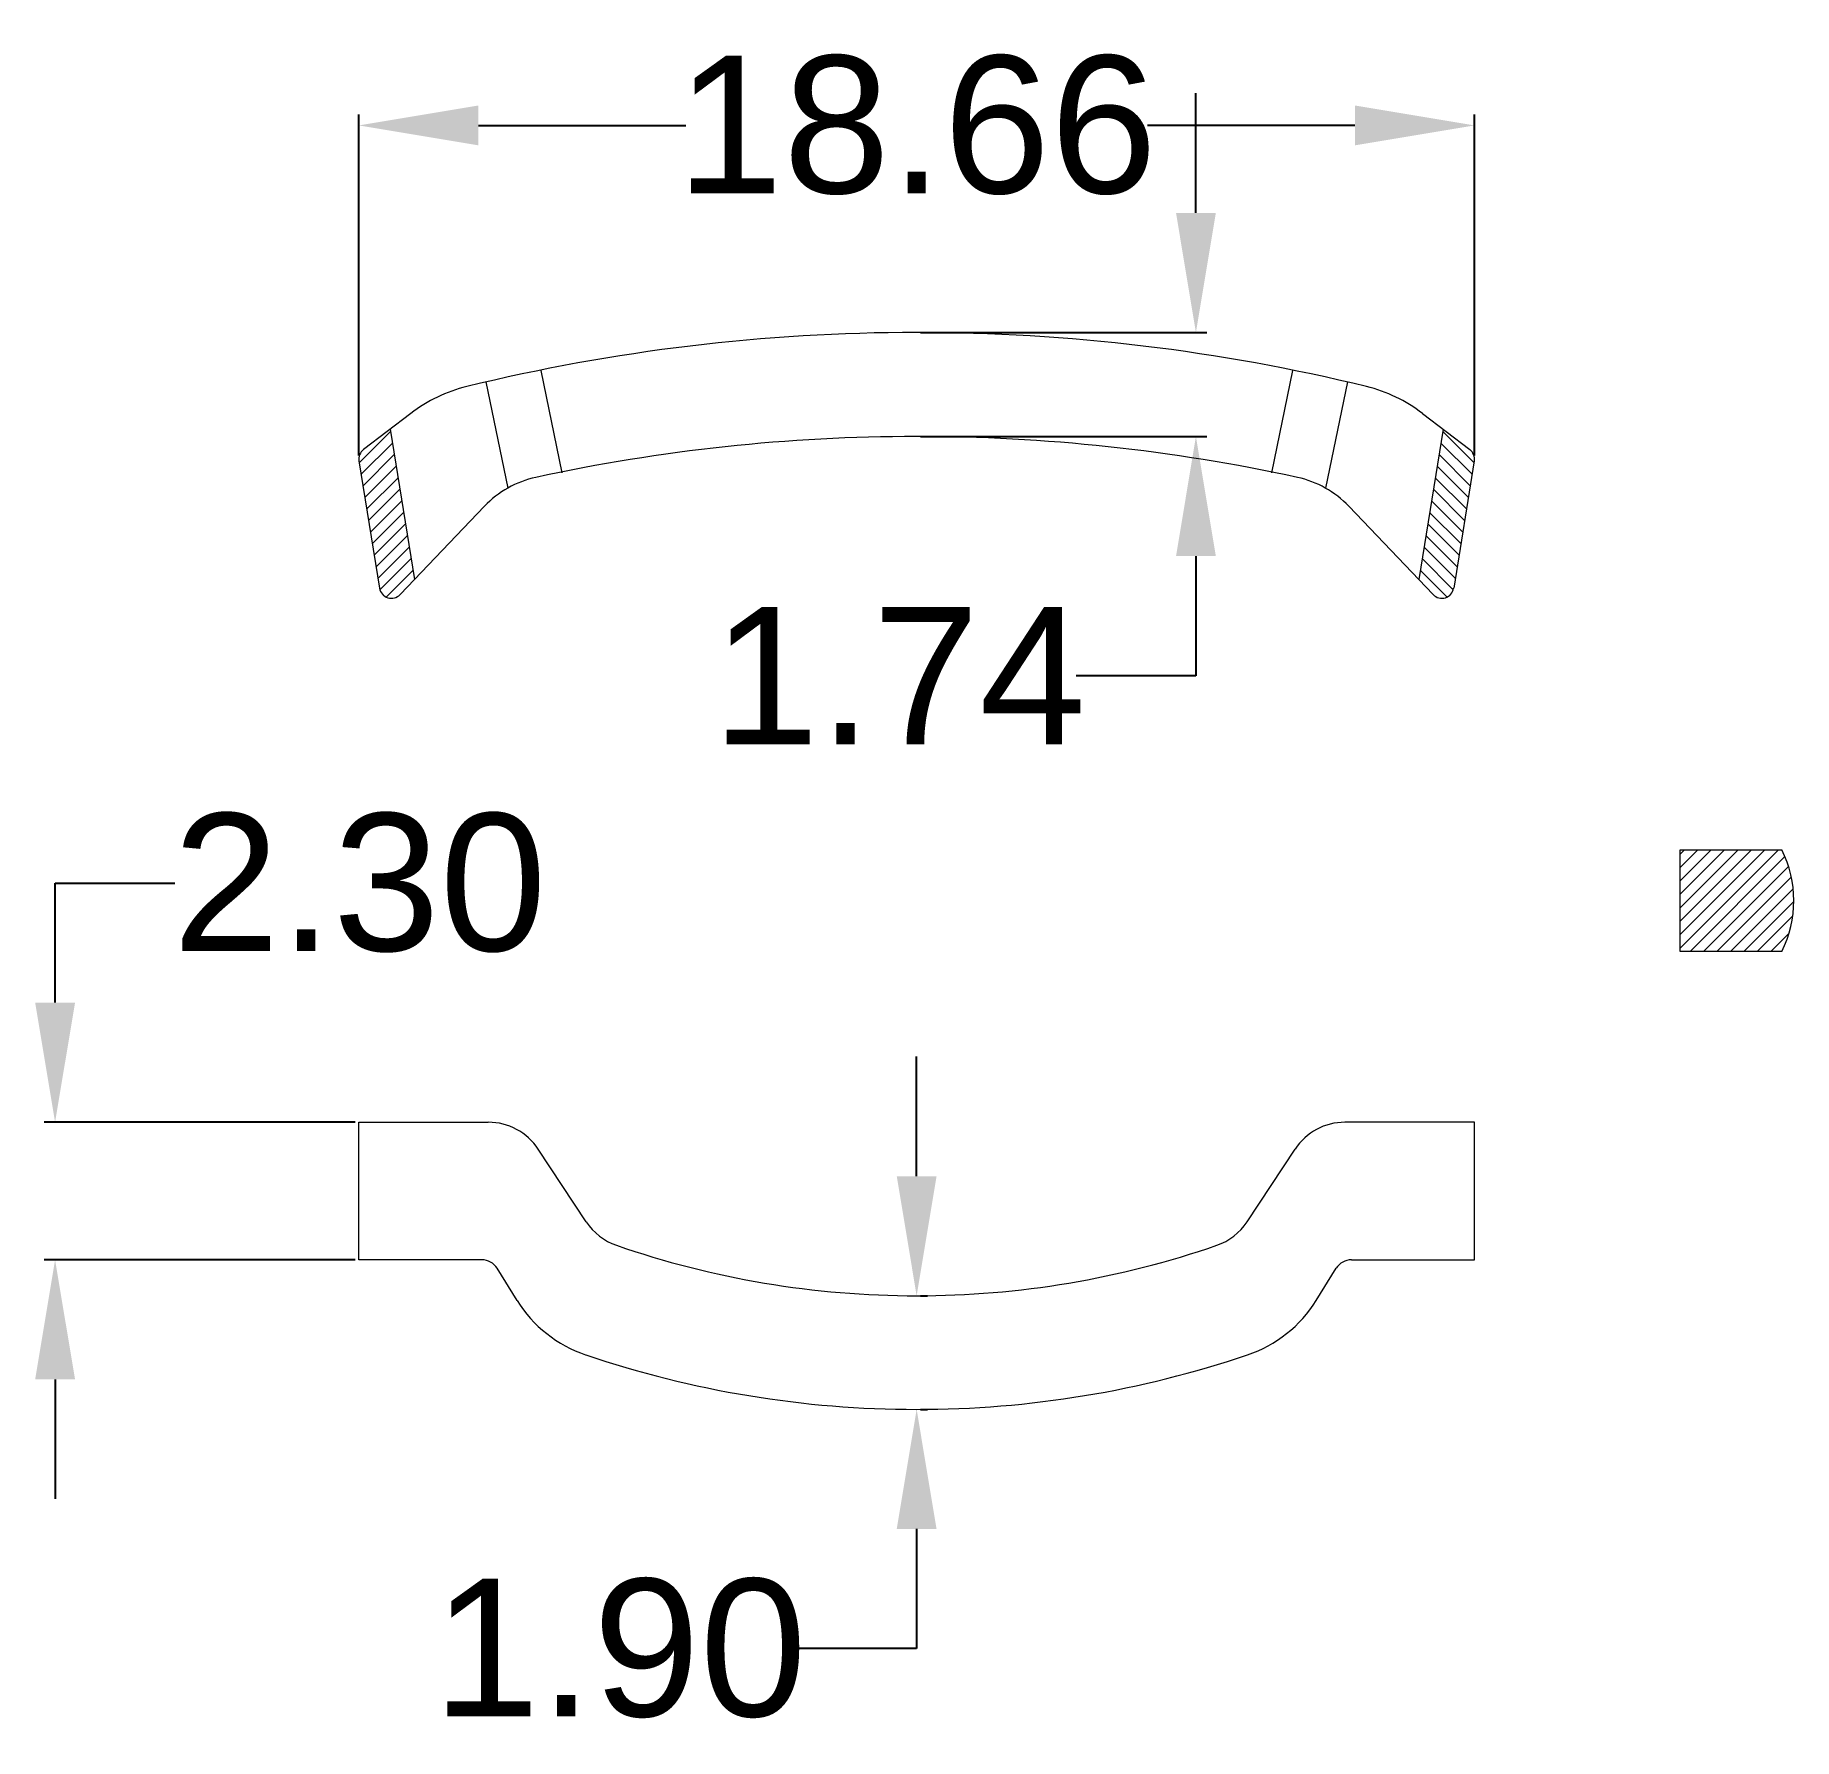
# Model space of a CAD drawing. Header units: millimetres. Extents: x 2925.3 to 2954.7, y 1197.2 to 1225.7.
import ezdxf

# ---------------------------------------------------------------- set-up
doc = ezdxf.new("R2010")
doc.units = ezdxf.units.MM
doc.styles.get("Standard").update_dxf_attribs({"font": 'arial.ttf'})
doc.dimstyles.new('Standard$0', dxfattribs={"dimtxt": 2.3, "dimasz": 2, "dimexe": 1, "dimexo": 1, "dimgap": 1, "dimtad": 0, "dimtih": 1, "dimtoh": 1, "dimdec": 1, "dimzin": 0, "dimdsep": 46, "dimtxsty": 'Standard', "dimcen": 0, "dimclrd": 4, "dimclre": 4, "dimclrt": 4, "dimadec": 1, "dimazin": 0, "dimtfac": 1, "dimtdec": 1, "dimtofl": 0, "dimtmove": 0, "dimatfit": 0, "dimfxl": 1, "dimtolj": 1, "dimtzin": 0, "dimarcsym": 0})

# ---------------------------------------------------------------- blocks, each defined once
blk = doc.blocks.new('*D6')
at = {"color": 0, "lineweight": -2, "transparency": 16777216}
for p, q in [((2930.735, 1218.668), (2930.735, 1224.366)), ((2949.391, 1218.668), (2949.391, 1224.366)), ((2932.735, 1224.186), (2936.201, 1224.186)), ((2947.391, 1224.186), (2943.925, 1224.186))]:
    blk.add_line(p, q, dxfattribs=at)
at = {"color": 0, "transparency": 16777216}
for points in [[(2932.735, 1224.519), (2932.735, 1223.853), (2930.735, 1224.186)], [(2947.391, 1224.519), (2947.391, 1223.853), (2949.391, 1224.186)]]:
    blk.add_solid(points, dxfattribs=at)
at = {"layer": 'Defpoints', "color": 0, "transparency": 16777216}
for p in [(2949.391, 1224.186), (2930.735, 1218.606), (2949.391, 1218.606)]:
    blk.add_point(p, dxfattribs=at)
at = {"color": 0, "lineweight": 9, "transparency": 16777216, "insert": (2940.063, 1224.186), "char_height": 2.3, "attachment_point": 5}
blk.add_mtext('\\A1;18.66', dxfattribs=at)
blk = doc.blocks.new('*D7')
at = {"color": 0, "lineweight": -2, "transparency": 16777216}
for p, q in [((2944.733, 1222.723), (2944.733, 1224.723)), ((2940.125, 1220.723), (2944.913, 1220.723)), ((2940.125, 1218.983), (2944.913, 1218.983)), ((2944.733, 1216.983), (2944.733, 1214.983)), ((2944.733, 1214.983), (2942.733, 1214.983))]:
    blk.add_line(p, q, dxfattribs=at)
at = {"color": 0, "transparency": 16777216}
for points in [[(2944.4, 1222.723), (2945.066, 1222.723), (2944.733, 1220.723)], [(2944.4, 1216.983), (2945.066, 1216.983), (2944.733, 1218.983)]]:
    blk.add_solid(points, dxfattribs=at)
at = {"layer": 'Defpoints', "color": 0, "transparency": 16777216}
for p in [(2940.063, 1220.723), (2940.063, 1218.983), (2944.733, 1218.983)]:
    blk.add_point(p, dxfattribs=at)
at = {"color": 0, "lineweight": 9, "transparency": 16777216, "insert": (2939.769, 1214.983), "char_height": 2.3, "attachment_point": 5}
blk.add_mtext('\\A1;1.74', dxfattribs=at)
blk = doc.blocks.new('*D8')
at = {"color": 0, "lineweight": -2, "transparency": 16777216}
for p, q in [((2940.063, 1206.614), (2940.063, 1208.614)), ((2940.125, 1204.614), (2940.243, 1204.614)), ((2940.125, 1202.714), (2940.243, 1202.714)), ((2940.063, 1200.714), (2940.063, 1198.714)), ((2940.063, 1198.714), (2938.063, 1198.714))]:
    blk.add_line(p, q, dxfattribs=at)
at = {"color": 0, "transparency": 16777216}
for points in [[(2939.73, 1206.614), (2940.396, 1206.614), (2940.063, 1204.614)], [(2939.73, 1200.714), (2940.396, 1200.714), (2940.063, 1202.714)]]:
    blk.add_solid(points, dxfattribs=at)
at = {"layer": 'Defpoints', "color": 0, "transparency": 16777216}
for p in [(2940.063, 1204.614), (2940.063, 1202.714), (2940.063, 1202.714)]:
    blk.add_point(p, dxfattribs=at)
at = {"color": 0, "lineweight": 9, "transparency": 16777216, "insert": (2935.098, 1198.714), "char_height": 2.3, "attachment_point": 5}
blk.add_mtext('\\A1;1.90', dxfattribs=at)
blk = doc.blocks.new('*D9')
at = {"color": 0, "lineweight": -2, "transparency": 16777216}
for p, q in [((2925.656, 1209.516), (2925.656, 1211.516)), ((2925.656, 1211.516), (2927.656, 1211.516)), ((2930.673, 1207.516), (2925.476, 1207.516)), ((2930.673, 1205.216), (2925.476, 1205.216)), ((2925.656, 1203.216), (2925.656, 1201.216))]:
    blk.add_line(p, q, dxfattribs=at)
at = {"color": 0, "transparency": 16777216}
for points in [[(2925.323, 1209.516), (2925.99, 1209.516), (2925.656, 1207.516)], [(2925.323, 1203.216), (2925.99, 1203.216), (2925.656, 1205.216)]]:
    blk.add_solid(points, dxfattribs=at)
at = {"layer": 'Defpoints', "color": 0, "transparency": 16777216}
for p in [(2925.656, 1207.516), (2930.735, 1207.516), (2930.735, 1205.216)]:
    blk.add_point(p, dxfattribs=at)
at = {"color": 0, "lineweight": 9, "transparency": 16777216, "insert": (2930.749, 1211.516), "char_height": 2.3, "attachment_point": 5}
blk.add_mtext('\\A1;2.30', dxfattribs=at)

msp = doc.modelspace()

# ---------------------------------------------------------------- hatches: boundary and pattern name
at = {"lineweight": 9}
h = msp.add_hatch(dxfattribs=at)
h.set_pattern_fill('ANSI31', color=1, scale=0.05, style=0)
h.set_pattern_definition([(45, (1528.04267, 420.66454), (-0.112253202, 0.112253202), [])])
h.paths.add_polyline_path([(2931.083, 1216.446, 0.61947), (2931.425, 1216.34), (2931.667, 1216.593), (2931.259, 1219.106), (2930.814, 1218.765, 0.276238), (2930.738, 1218.574)])
h = msp.add_hatch(dxfattribs=at)
h.set_pattern_fill('ANSI31', color=1, scale=0.05, style=0)
h.set_pattern_definition([(135, (4352.08311, 420.66454), (0.112253202, 0.112253202), [])])
h.paths.add_polyline_path([(2949.388, 1218.574, 0.276238), (2949.312, 1218.765), (2948.867, 1219.106), (2948.459, 1216.593), (2948.701, 1216.34, 0.61947), (2949.043, 1216.446)])
h = msp.add_hatch(dxfattribs=at)
h.set_pattern_fill('ANSI31', color=1, scale=0.05, style=0)
h.set_pattern_definition([(45, (1528.04267, 420.99545), (-0.112253202, 0.112253202), [])])
edge = h.paths.add_edge_path()
edge.add_arc((2952.824, 1211.222), 1.906, 333.519, 386.481)
edge.add_line((2954.53, 1212.072), (2952.83, 1212.072))
edge.add_line((2952.83, 1212.072), (2952.83, 1210.372))
edge.add_line((2952.83, 1210.372), (2954.53, 1210.372))

# ---------------------------------------------------------------- linework, layer by layer
at = {"color": 0, "lineweight": 9}
for p, q in [((2932.859, 1219.897), (2933.226, 1218.121)), ((2933.778, 1220.087), (2934.132, 1218.378)), ((2946.348, 1220.087), (2945.994, 1218.378)), ((2947.267, 1219.897), (2946.9, 1218.121)), ((2931.605, 1219.371), (2930.814, 1218.765)), ((2948.521, 1219.371), (2949.312, 1218.765)), ((2931.259, 1219.106), (2931.667, 1216.593)), ((2948.867, 1219.106), (2948.459, 1216.593)), ((2930.738, 1218.574), (2931.083, 1216.446)), ((2949.388, 1218.574), (2949.043, 1216.446)), ((2932.835, 1217.817), (2931.425, 1216.34)), ((2947.291, 1217.817), (2948.701, 1216.34)), ((2952.83, 1212.072), (2954.53, 1212.072)), ((2952.83, 1210.372), (2952.83, 1212.072)), ((2954.53, 1210.372), (2952.83, 1210.372)), ((2930.735, 1207.516), (2932.9, 1207.516)), ((2930.735, 1205.216), (2930.735, 1207.516)), ((2949.391, 1207.516), (2947.225, 1207.516)), ((2949.391, 1205.216), (2949.391, 1207.516)), ((2934.537, 1205.852), (2933.735, 1207.067)), ((2945.589, 1205.852), (2946.391, 1207.067)), ((2932.792, 1205.216), (2930.735, 1205.216)), ((2947.334, 1205.216), (2949.391, 1205.216)), ((2933.383, 1204.535), (2933.047, 1205.074)), ((2946.743, 1204.535), (2947.079, 1205.074))]:
    msp.add_line(p, q, dxfattribs=at)
for centre, radius, start, end in [((2940.063, 1188.983), 31.74, 90, 103.7104), ((2940.063, 1188.983), 31.74, 76.2896, 90), ((2933.137, 1217.37), 2.52, 103.7104, 127.4464), ((2946.988, 1217.37), 2.52, 52.5536, 76.2896), ((2940.063, 1188.983), 30, 90, 102.2547), ((2940.063, 1188.983), 30, 77.7453, 90), ((2930.935, 1218.606), 0.2, 127.4464, 189.2151), ((2949.191, 1218.606), 0.2, 350.7849, 52.5536), ((2934.052, 1216.654), 1.683, 102.2547, 136.323), ((2946.073, 1216.654), 1.683, 43.677, 77.7453), ((2931.28, 1216.478), 0.2, 189.2151, 316.323), ((2948.845, 1216.478), 0.2, 223.677, 350.7849), ((2952.824, 1211.222), 1.906, 333.519, 26.481), ((2932.9, 1206.516), 1, 33.4397, 90), ((2947.225, 1206.516), 1, 90, 146.5603), ((2935.372, 1206.403), 1, 213.4397, 250.9039), ((2944.754, 1206.403), 1, 289.0961, 326.5603), ((2940.063, 1219.954), 15.34, 250.9039, 270), ((2940.063, 1219.954), 15.34, 270, 289.0961), ((2932.792, 1204.916), 0.3, 31.9082, 90), ((2947.334, 1204.916), 0.3, 90, 148.0918), ((2935.225, 1205.682), 2.171, 211.9082, 251.2747), ((2944.901, 1205.682), 2.171, 288.7253, 328.0918), ((2940.063, 1219.954), 17.24, 251.2747, 270), ((2940.063, 1219.954), 17.24, 270, 288.7253)]:
    msp.add_arc(centre, radius, start, end, dxfattribs=at)

# ---------------------------------------------------------------- dimensions: what is measured, and where the dimension line sits
at = {"color": 3, "lineweight": 9}
dim = msp.add_linear_dim(base=(2949.391, 1224.186), p1=(2930.735, 1218.606), p2=(2949.391, 1218.606), dimstyle='Standard$0', override={"dimasz": 2, "dimexe": 0.18, "dimexo": 0.0625, "dimgap": 0.09, "dimdec": 2, "dimtxsty": 'Standard', "dimcen": 0.09, "dimclrd": 0, "dimclre": 0, "dimclrt": 0, "dimtdec": 2, "dimatfit": 3, "dimfxl": 1.25, "dimarcsym": 0}, dxfattribs=at)
dim.commit()
dim.dimension.update_dxf_attribs({"geometry": '*D6', "text_midpoint": (2940.063, 1224.186)})
for p1, p2, distance, picture, middle in [((2940.063, 1220.723), (2940.063, 1218.983), 4.67, '*D7', (2939.769, 1214.983)), ((2940.063, 1204.614), (2940.063, 1202.714), 0, '*D8', (2935.098, 1198.714))]:
    dim = msp.add_aligned_dim(p1=p1, p2=p2, distance=distance, dimstyle='Standard$0', override={"dimasz": 2, "dimexe": 0.18, "dimexo": 0.0625, "dimgap": 0.09, "dimdec": 2, "dimtxsty": 'Standard', "dimcen": 0.09, "dimclrd": 0, "dimclre": 0, "dimclrt": 0, "dimtdec": 2, "dimatfit": 3, "dimfxl": 1.25, "dimarcsym": 0}, dxfattribs=at)
    dim.commit()
    dim.dimension.update_dxf_attribs({"geometry": picture, "text_midpoint": middle})
dim = msp.add_linear_dim(base=(2925.656, 1207.516), p1=(2930.735, 1205.216), p2=(2930.735, 1207.516), angle=90, dimstyle='Standard$0', override={"dimasz": 2, "dimexe": 0.18, "dimexo": 0.0625, "dimgap": 0.09, "dimdec": 2, "dimtxsty": 'Standard', "dimcen": 0.09, "dimclrd": 0, "dimclre": 0, "dimclrt": 0, "dimtdec": 2, "dimatfit": 3, "dimfxl": 1.25, "dimarcsym": 0}, dxfattribs=at)
dim.commit()
dim.dimension.update_dxf_attribs({"geometry": '*D9', "text_midpoint": (2930.749, 1211.516), "dimtype": 161})

doc.saveas('drawing.dxf')
